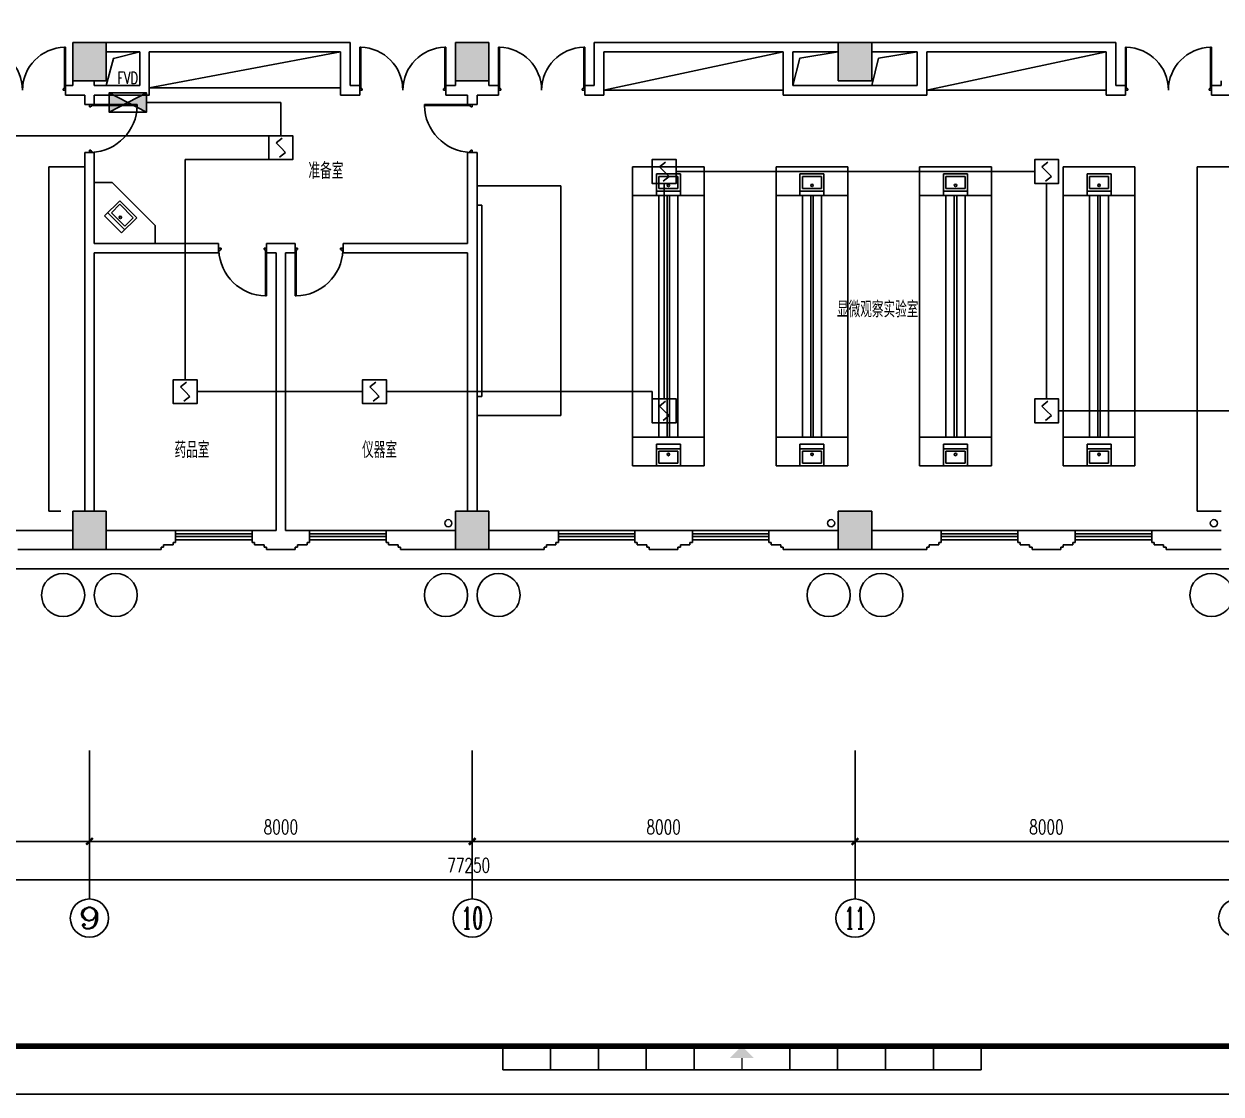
# Model space of a CAD drawing. Extents: x 190999 to 918899, y -200814 to 215286.
# Drawn here: x 235442 to 260462, y 71786 to 94153 of the extents above; entities that cross this region are included whole.
import ezdxf
from ezdxf.enums import TextEntityAlignment as Align

# ---------------------------------------------------------------- set-up
doc = ezdxf.new("R2010")
doc.units = 0
doc.header["$LTSCALE"] = 1000
doc.header["$MEASUREMENT"] = 0
doc.layers.get('Defpoints').update_dxf_attribs({"color": 1})
for name, color, linetype in [('00-EQUIP', 3, 'Continuous'), ('00-WIRE-4', 6, 'Continuous'), ('A-墙线', 2, 'Continuous'), ('A-外包装修', 250, 'Continuous'), ('A-外窗', 145, 'Continuous'), ('A-家具', 250, 'Continuous'), ('A-门', 167, 'Continuous'), ('AXIS', 3, 'Continuous'), ('AXIS_TEXT', 7, 'Continuous'), ('COLUMN', 2, 'Continuous'), ('PUB_HATCH', 250, 'Continuous'), ('图框', 189, 'Continuous'), ('房间名称', 7, 'Continuous'), ('暖通-风-说明', 3, 'Continuous'), ('洞口线', 165, 'Continuous'), ('雨水管', 151, 'Continuous')]:
    doc.layers.add(name, color=color, linetype=linetype)
doc.styles.add('_TCH_AXIS', font='COMPLEX', dxfattribs={"bigfont": 'GBCBIG'})
doc.styles.add('_TCH_DIM', font='SIMPLEX', dxfattribs={"bigfont": 'GBCBIG'})
doc.styles.add('COMPLEX', font='COMPLEX')
doc.styles.add('DIM_FONT', font='SIMPLEX', dxfattribs={"width": 0.7, "bigfont": 'GBCBIG'})
doc.styles.add('HZ-ZGBZ', font='romanc.shx', dxfattribs={"width": 0.65})
doc.styles.get("Standard").update_dxf_attribs({"font": 'simhei.ttf'})
doc.styles.add('zz-1', font='arial.ttf', dxfattribs={"width": 0.8})
doc.dimstyles.new('DIMN', dxfattribs={"dimtxt": 300, "dimasz": 100, "dimexe": 250, "dimexo": 300, "dimgap": 150, "dimtad": 1, "dimdec": 0, "dimzin": 0, "dimdsep": 46, "dimtxsty": 'DIM_FONT', "dimblk": 'ARCHTICK', "dimcen": 0.09, "dimclrt": 7, "dimazin": 2, "dimtfac": 1, "dimtdec": 0, "dimtix": 1, "dimtmove": 2, "dimatfit": 3, "dimfxl": 0, "dimtolj": 1, "dimtzin": 0, "dimarcsym": 0})

# ---------------------------------------------------------------- blocks, each defined once
blk = doc.blocks.new('TJAD_TK_A0')
at = {"layer": '图框'}
for p, q in [((1517.5, -436.65), (1517.5, -431.65)), ((1527.5, -436.65), (1527.5, -431.65)), ((1537.5, -436.65), (1537.5, -431.65)), ((1547.5, -436.65), (1547.5, -431.65)), ((1557.5, -436.65), (1557.5, -431.65)), ((1577.5, -436.65), (1577.5, -431.65)), ((1587.5, -436.65), (1587.5, -431.65)), ((1597.5, -436.65), (1597.5, -431.65)), ((1607.5, -436.65), (1607.5, -431.65)), ((1617.5, -436.65), (1617.5, -431.65)), ((1517.5, -436.65), (1617.5, -436.65)), ((973, -441.7), (2162, -441.7))]:
    blk.add_line(p, q, dxfattribs=at)
at = {"layer": '图框', "const_width": 1.2}
blk.add_lwpolyline([(2152, -431.7), (2152, 389.3), (998, 389.3), (998, -431.7)], close=True, dxfattribs=at)
at = {"layer": '图框', "const_width": 0.3}
blk.add_lwpolyline([(1567.5, -434.15), (1567.5, -436.65)], dxfattribs=at)
at = {"layer": '图框'}
blk.add_solid([(1570, -434.15), (1565, -434.15), (1567.5, -431.65)], dxfattribs=at)
blk = doc.blocks.new('m1000')
at = {"layer": 'A-墙线'}
for p, q in [((0, 0), (0, 200)), ((1000, 0), (1000, 200))]:
    blk.add_line(p, q, dxfattribs=at)
at = {"layer": 'A-门'}
for p, q in [((0, 1100), (0, 100)), ((0, 1100), (20, 1100)), ((20, 1100), (20, 150)), ((0, 150), (30, 150)), ((0, 100), (50, 100)), ((30, 150), (30, 130)), ((30, 130), (50, 130)), ((50, 130), (50, 100)), ((950, 130), (950, 100)), ((970, 130), (950, 130)), ((1000, 100), (950, 100)), ((970, 150), (970, 130)), ((1000, 150), (970, 150)), ((1000, 150), (1000, 100))]:
    blk.add_line(p, q, dxfattribs=at)
blk.add_arc((0, 100), 1000, 2.866, 88.854, dxfattribs=at)
blk = doc.blocks.new('m1800')
at = {"layer": 'A-墙线'}
for p, q in [((-900, -100), (-900, 100)), ((900, -100), (900, 100))]:
    blk.add_line(p, q, dxfattribs=at)
at = {"layer": 'A-门'}
for p, q in [((-900, 900), (-900, 0)), ((-900, 900), (-880, 900)), ((-880, 900), (-880, 50)), ((880, 900), (880, 50)), ((900, 900), (880, 900)), ((900, 900), (900, 0)), ((-900, 50), (-870, 50)), ((-900, 0), (-850, 0)), ((-870, 50), (-870, 30)), ((-870, 30), (-850, 30)), ((-850, 30), (-850, 0)), ((850, 30), (850, 0)), ((870, 30), (850, 30)), ((900, 0), (850, 0)), ((870, 50), (870, 30)), ((900, 50), (870, 50))]:
    blk.add_line(p, q, dxfattribs=at)
for centre, start, end in [((-900, 0), 0, 88.7267), ((900, 0), 91.2733, 180)]:
    blk.add_arc(centre, 900, start, end, dxfattribs=at)
blk = doc.blocks.new('_ArchTick')
at = {"const_width": 0.5}
blk.add_lwpolyline([(-0.7, -0.7), (0.7, 0.7)], dxfattribs=at)
blk = doc.blocks.new('*D138')
at = {"layer": 'AXIS', "color": 0, "lineweight": -2}
for p, q in [((228812, 78667), (228812, 76817)), ((236812, 78667), (236812, 76817)), ((228812, 77067), (236812, 77067))]:
    blk.add_line(p, q, dxfattribs=at)
at = {"layer": 'Defpoints', "color": 0}
for p in [(228812, 78967), (236812, 78967), (236812, 77067)]:
    blk.add_point(p, dxfattribs=at)
at = {"layer": 'AXIS', "color": 0, "lineweight": -2, "xscale": 100, "yscale": 100, "zscale": 100, "rotation": 180}
blk.add_blockref('_ArchTick', (228812, 77067), dxfattribs=at)
at = {"layer": 'AXIS', "color": 0, "lineweight": -2, "xscale": 100, "yscale": 100, "zscale": 100}
blk.add_blockref('_ArchTick', (236812, 77067), dxfattribs=at)
at = {"layer": 'AXIS', "color": 7, "insert": (232812, 77367), "char_height": 300, "attachment_point": 5, "style": 'DIM_FONT'}
blk.add_mtext('\\A1;8000', dxfattribs=at)
blk = doc.blocks.new('*D139')
at = {"layer": 'AXIS', "color": 0, "lineweight": -2}
for p, q in [((236812, 78667), (236812, 76817)), ((244812, 78667), (244812, 76817)), ((236812, 77067), (244812, 77067))]:
    blk.add_line(p, q, dxfattribs=at)
at = {"layer": 'Defpoints', "color": 0}
for p in [(236812, 78967), (244812, 78967), (244812, 77067)]:
    blk.add_point(p, dxfattribs=at)
at = {"layer": 'AXIS', "color": 0, "lineweight": -2, "xscale": 100, "yscale": 100, "zscale": 100, "rotation": 180}
blk.add_blockref('_ArchTick', (236812, 77067), dxfattribs=at)
at = {"layer": 'AXIS', "color": 0, "lineweight": -2, "xscale": 100, "yscale": 100, "zscale": 100}
blk.add_blockref('_ArchTick', (244812, 77067), dxfattribs=at)
at = {"layer": 'AXIS', "color": 7, "insert": (240812, 77367), "char_height": 300, "attachment_point": 5, "style": 'DIM_FONT'}
blk.add_mtext('\\A1;8000', dxfattribs=at)
blk = doc.blocks.new('*D140')
at = {"layer": 'AXIS', "color": 0, "lineweight": -2}
for p, q in [((244812, 78667), (244812, 76817)), ((252812, 78667), (252812, 76817)), ((244812, 77067), (252812, 77067))]:
    blk.add_line(p, q, dxfattribs=at)
at = {"layer": 'Defpoints', "color": 0}
for p in [(244812, 78967), (252812, 78967), (252812, 77067)]:
    blk.add_point(p, dxfattribs=at)
at = {"layer": 'AXIS', "color": 0, "lineweight": -2, "xscale": 100, "yscale": 100, "zscale": 100, "rotation": 180}
blk.add_blockref('_ArchTick', (244812, 77067), dxfattribs=at)
at = {"layer": 'AXIS', "color": 0, "lineweight": -2, "xscale": 100, "yscale": 100, "zscale": 100}
blk.add_blockref('_ArchTick', (252812, 77067), dxfattribs=at)
at = {"layer": 'AXIS', "color": 7, "insert": (248812, 77367), "char_height": 300, "attachment_point": 5, "style": 'DIM_FONT'}
blk.add_mtext('\\A1;8000', dxfattribs=at)
blk = doc.blocks.new('*D141')
at = {"layer": 'AXIS', "color": 0, "lineweight": -2}
for p, q in [((252812, 78667), (252812, 76817)), ((260812, 78667), (260812, 76817)), ((252812, 77067), (260812, 77067))]:
    blk.add_line(p, q, dxfattribs=at)
at = {"layer": 'Defpoints', "color": 0}
for p in [(252812, 78967), (260812, 78967), (260812, 77067)]:
    blk.add_point(p, dxfattribs=at)
at = {"layer": 'AXIS', "color": 0, "lineweight": -2, "xscale": 100, "yscale": 100, "zscale": 100, "rotation": 180}
blk.add_blockref('_ArchTick', (252812, 77067), dxfattribs=at)
at = {"layer": 'AXIS', "color": 0, "lineweight": -2, "xscale": 100, "yscale": 100, "zscale": 100}
blk.add_blockref('_ArchTick', (260812, 77067), dxfattribs=at)
at = {"layer": 'AXIS', "color": 7, "insert": (256812, 77367), "char_height": 300, "attachment_point": 5, "style": 'DIM_FONT'}
blk.add_mtext('\\A1;8000', dxfattribs=at)
blk = doc.blocks.new('*D146')
at = {"layer": 'AXIS', "color": 0, "lineweight": -2}
for p, q in [((206112, 78667), (206112, 76017)), ((283362, 78667), (283362, 76017)), ((206112, 76267), (283362, 76267))]:
    blk.add_line(p, q, dxfattribs=at)
at = {"layer": 'Defpoints', "color": 0}
for p in [(206112, 78967), (283362, 78967), (283362, 76267)]:
    blk.add_point(p, dxfattribs=at)
at = {"layer": 'AXIS', "color": 0, "lineweight": -2, "xscale": 100, "yscale": 100, "zscale": 100, "rotation": 180}
blk.add_blockref('_ArchTick', (206112, 76267), dxfattribs=at)
at = {"layer": 'AXIS', "color": 0, "lineweight": -2, "xscale": 100, "yscale": 100, "zscale": 100}
blk.add_blockref('_ArchTick', (283362, 76267), dxfattribs=at)
at = {"layer": 'AXIS', "color": 7, "insert": (244737, 76567), "char_height": 300, "attachment_point": 5, "style": 'DIM_FONT'}
blk.add_mtext('\\A1;77250', dxfattribs=at)
blk = doc.blocks.new('_AXISO')
blk.add_circle((0, 0), 0.5)
at = {"layer": 'AXIS_TEXT', "style": 'COMPLEX', "width": 1.041667}
blk.add_attdef('A', text='', height=0.56, dxfattribs=at).set_placement((-0.25, -0.28), (0.25, -0.28), align=Align.FIT)
blk = doc.blocks.new('$plan$00001609')
at = {"linetype": 'Continuous'}
for p, q in [((0, -251), (0, 251)), ((0, 251), (450, 251)), ((93, -251), (93, 251)), ((450, 251), (450, -251)), ((146, -199), (146, 199)), ((146, 199), (397, 199)), ((397, 199), (397, -199)), ((146, -199), (397, -199)), ((0, -251), (450, -251))]:
    blk.add_line(p, q, dxfattribs=at)
blk.add_line((238, 2), (238, 0))
blk.add_arc((212, 0), 26, 4.716, 0, dxfattribs=at)
at = {"style": 'zz-1'}
for tag in ['YSIZE', 'XSIZE']:
    blk.add_attdef(tag, (0, 0), '', height=0.5, dxfattribs=at)
blk = doc.blocks.new('_LINKPT1')
at = {"color": 0}
blk.add_line((0, 0), (0, 0), dxfattribs=at)
blk = doc.blocks.new('3S1KCGW2')
for p, q in [((0.5, 0.5), (-0.5, 0.5)), ((-0.5, 0.5), (-0.5, -0.5)), ((-0.2, 0.2), (0.05, 0.4)), ((0, 0), (-0.2, 0.2)), ((0, 0), (0.2, -0.2)), ((0.5, -0.5), (0.5, 0.5)), ((-0.5, -0.5), (0.5, -0.5)), ((0.2, -0.2), (-0.05, -0.4))]:
    blk.add_line(p, q)
at = {"const_width": 0.04, "flags": 128}
blk.add_lwpolyline([(-0.5, -0.5), (-0.5, 0.5), (0.5, 0.5), (0.5, -0.5)], close=True, dxfattribs=at)
at = {"xscale": 0.002, "yscale": 0.002, "zscale": 0.002}
for p in [(-0.5, 0), (0, 0.5), (0.5, 0), (0, -0.5)]:
    blk.add_blockref('_LINKPT1', p, dxfattribs=at)
at = {"flags": 9}
blk.add_attdef('A', (0, 0), '', height=0.00002, dxfattribs=at)
blk = doc.blocks.new('6H2KALM6')
for p, q in [((-0.78, 0.4), (0.78, -0.4)), ((0.78, 0.4), (-0.78, -0.4)), ((0.78, 0.4), (-0.78, 0.4)), ((-0.78, 0.4), (-0.78, -0.4)), ((0.78, -0.4), (0.78, 0.4)), ((-0.78, -0.4), (0.78, -0.4))]:
    blk.add_line(p, q)
at = {"const_width": 0.04}
blk.add_lwpolyline([(-0.78, 0.4), (-0.78, -0.4), (0.78, -0.4), (0.78, 0.4)], close=True, dxfattribs=at)
for points in [[(-0.78, 0.4), (0, 0), (-0.78, -0.4)], [(0.78, 0.4), (0, 0), (0.78, -0.4)]]:
    blk.add_solid(points)
at = {"xscale": 0.002, "yscale": 0.002, "zscale": 0.002}
for p in [(-0.78, 0), (0, 0.4), (0.78, 0), (0, -0.4)]:
    blk.add_blockref('_LINKPT1', p, dxfattribs=at)
at = {"flags": 9}
blk.add_attdef('A', (0, 0), '', height=0.00002, dxfattribs=at)

msp = doc.modelspace()

# ---------------------------------------------------------------- hatches: boundary and pattern name
at = {"layer": 'PUB_HATCH'}
for points in [[(237161.6, 93767.4), (236461.6, 93767.4), (236461.6, 92967.4), (237161.6, 92967.4)], [(245161.6, 93767.4), (244461.6, 93767.4), (244461.6, 92967.4), (245161.6, 92967.4)], [(253161.6, 93767.4), (252461.6, 93767.4), (252461.6, 92967.4), (253161.6, 92967.4)], [(237161.6, 83967.4), (236461.6, 83967.4), (236461.6, 83167.4), (237161.6, 83167.4)], [(245161.6, 83967.4), (244461.6, 83967.4), (244461.6, 83167.4), (245161.6, 83167.4)], [(253161.6, 83967.4), (252461.6, 83967.4), (252461.6, 83167.4), (253161.6, 83167.4)]]:
    msp.add_hatch(color=256, dxfattribs=at).paths.add_polyline_path(points)

# ---------------------------------------------------------------- linework, layer by layer
at = {"layer": '00-WIRE-4'}
for p, q in [((240811.6, 92511.5), (238001.6, 92511.5)), ((240811.6, 92511.5), (240811.6, 91817.4)), ((240561.6, 91817.4), (232761.6, 91817.4)), ((240561.6, 91317.4), (238811.6, 91317.4)), ((238811.6, 91317.4), (238811.6, 86717.4)), ((249074.7, 91067.4), (256566.5, 91067.4)), ((248824.7, 86317.4), (248824.7, 90817.4)), ((256816.5, 90817.4), (256816.5, 86317.4)), ((239061.6, 86467.4), (242519.2, 86467.4)), ((248574.7, 86467.4), (243019.2, 86467.4)), ((248574.7, 86317.4), (248574.7, 86467.4)), ((257066.5, 86067.4), (264603.5, 86067.4))]:
    msp.add_line(p, q, dxfattribs=at)
at = {"layer": 'A-墙线'}
for p, q in [((242261.6, 93767.4), (237161.6, 93767.4)), ((242261.6, 92867.4), (242261.6, 93767.4)), ((252461.6, 93767.4), (247361.6, 93767.4)), ((247361.6, 92867.4), (247361.6, 93767.4)), ((253161.6, 93767.4), (258261.6, 93767.4)), ((258261.6, 92867.4), (258261.6, 93767.4)), ((237861.6, 93567.4), (237161.6, 93567.4)), ((242061.6, 93567.4), (238061.6, 93567.4)), ((242061.6, 92667.4), (242061.6, 93567.4)), ((251311.6, 93567.4), (247561.6, 93567.4)), ((247561.6, 92667.4), (247561.6, 93567.4)), ((251311.6, 92667.4), (251311.6, 93567.4)), ((252461.6, 93567.4), (251511.6, 93567.4)), ((251511.6, 93567.4), (251511.6, 92867.4)), ((253161.6, 93567.4), (254111.6, 93567.4)), ((254111.6, 93567.4), (254111.6, 92867.4)), ((254311.6, 93567.4), (258061.6, 93567.4)), ((254311.6, 92667.4), (254311.6, 93567.4)), ((258061.6, 92667.4), (258061.6, 93567.4)), ((236461.6, 92867.4), (236311.6, 92867.4)), ((236461.6, 92967.4), (236461.6, 92867.4)), ((236911.6, 92967.4), (236911.6, 92867.4)), ((242461.6, 92867.4), (242261.6, 92867.4)), ((244461.6, 92867.4), (244261.6, 92867.4)), ((244461.6, 92967.4), (244461.6, 92867.4)), ((245161.6, 92967.4), (245161.6, 92867.4)), ((245161.6, 92867.4), (245361.6, 92867.4)), ((247161.6, 92867.4), (247361.6, 92867.4)), ((254111.6, 92867.4), (251511.6, 92867.4)), ((258461.6, 92867.4), (258261.6, 92867.4)), ((260461.6, 92867.4), (260261.6, 92867.4)), ((260461.6, 92967.4), (260461.6, 92867.4)), ((236311.6, 92667.4), (236711.6, 92667.4)), ((236711.6, 92667.4), (236711.6, 92467.4)), ((236911.6, 92667.4), (236911.6, 92467.4)), ((242461.6, 92667.4), (242061.6, 92667.4)), ((244711.6, 92667.4), (244261.6, 92667.4)), ((244711.6, 92667.4), (244711.6, 92467.4)), ((244911.6, 92667.4), (244911.6, 92467.4)), ((245361.6, 92667.4), (244911.6, 92667.4)), ((247161.6, 92667.4), (247561.6, 92667.4)), ((254311.6, 92667.4), (251311.6, 92667.4)), ((258461.6, 92667.4), (258061.6, 92667.4)), ((260261.6, 92667.4), (260711.6, 92667.4)), ((236711.6, 91467.4), (236711.6, 83967.4)), ((236911.6, 91467.4), (236911.6, 89567.4)), ((244711.6, 91467.4), (244711.6, 89567.4)), ((244911.6, 91467.4), (244911.6, 83967.4)), ((239511.6, 89567.4), (236911.6, 89567.4)), ((239511.6, 89367.4), (236911.6, 89367.4)), ((236911.6, 89367.4), (236911.6, 83967.4)), ((241111.6, 89567.4), (240511.6, 89567.4)), ((240711.6, 89367.4), (240511.6, 89367.4)), ((240711.6, 83567.4), (240711.6, 89367.4)), ((241111.6, 89367.4), (240911.6, 89367.4)), ((240911.6, 83567.4), (240911.6, 89367.4)), ((244711.6, 89567.4), (242111.6, 89567.4)), ((244711.6, 89367.4), (242111.6, 89367.4)), ((244711.6, 89367.4), (244711.6, 83967.4)), ((236461.6, 83567.4), (235011.6, 83567.4)), ((237161.6, 83567.4), (238611.6, 83567.4)), ((238611.6, 83317.4), (238611.6, 83567.4)), ((240211.6, 83567.4), (240711.6, 83567.4)), ((240211.6, 83317.4), (240211.6, 83567.4)), ((240911.6, 83567.4), (241411.6, 83567.4)), ((241411.6, 83317.4), (241411.6, 83567.4)), ((243011.6, 83567.4), (244461.6, 83567.4)), ((243011.6, 83317.4), (243011.6, 83567.4)), ((246611.6, 83567.4), (245161.6, 83567.4)), ((246611.6, 83317.4), (246611.6, 83567.4)), ((249411.6, 83567.4), (248211.6, 83567.4)), ((248211.6, 83317.4), (248211.6, 83567.4)), ((249411.6, 83317.4), (249411.6, 83567.4)), ((252461.6, 83567.4), (251011.6, 83567.4)), ((251011.6, 83317.4), (251011.6, 83567.4)), ((253161.6, 83567.4), (254611.6, 83567.4)), ((254611.6, 83317.4), (254611.6, 83567.4)), ((256211.6, 83567.4), (257411.6, 83567.4)), ((256211.6, 83317.4), (256211.6, 83567.4)), ((257411.6, 83317.4), (257411.6, 83567.4)), ((259011.6, 83567.4), (260461.6, 83567.4)), ((259011.6, 83317.4), (259011.6, 83567.4)), ((238561.6, 83317.4), (238611.6, 83317.4)), ((238561.6, 83267.4), (238561.6, 83317.4)), ((240261.6, 83317.4), (240211.6, 83317.4)), ((240261.6, 83267.4), (240261.6, 83317.4)), ((241361.6, 83317.4), (241411.6, 83317.4)), ((241361.6, 83267.4), (241361.6, 83317.4)), ((243061.6, 83317.4), (243011.6, 83317.4)), ((243061.6, 83267.4), (243061.6, 83317.4)), ((246561.6, 83317.4), (246611.6, 83317.4)), ((246561.6, 83267.4), (246561.6, 83317.4)), ((248261.6, 83317.4), (248211.6, 83317.4)), ((248261.6, 83267.4), (248261.6, 83317.4)), ((249361.6, 83317.4), (249411.6, 83317.4)), ((249361.6, 83267.4), (249361.6, 83317.4)), ((251061.6, 83317.4), (251011.6, 83317.4)), ((251061.6, 83267.4), (251061.6, 83317.4)), ((254561.6, 83317.4), (254611.6, 83317.4)), ((254561.6, 83267.4), (254561.6, 83317.4)), ((256261.6, 83317.4), (256211.6, 83317.4)), ((256261.6, 83267.4), (256261.6, 83317.4)), ((257361.6, 83317.4), (257411.6, 83317.4)), ((257361.6, 83267.4), (257361.6, 83317.4)), ((259061.6, 83317.4), (259011.6, 83317.4)), ((259061.6, 83267.4), (259061.6, 83317.4)), ((236461.6, 83167.4), (235311.6, 83167.4)), ((237161.6, 83167.4), (238311.6, 83167.4)), ((238311.6, 83167.4), (238311.6, 83217.4)), ((238311.6, 83217.4), (238361.6, 83217.4)), ((238361.6, 83217.4), (238361.6, 83267.4)), ((238361.6, 83267.4), (238561.6, 83267.4)), ((240461.6, 83267.4), (240261.6, 83267.4)), ((240461.6, 83217.4), (240461.6, 83267.4)), ((240511.6, 83217.4), (240461.6, 83217.4)), ((240511.6, 83167.4), (240511.6, 83217.4)), ((240511.6, 83167.4), (241111.6, 83167.4)), ((241111.6, 83167.4), (241111.6, 83217.4)), ((241111.6, 83217.4), (241161.6, 83217.4)), ((241161.6, 83217.4), (241161.6, 83267.4)), ((241161.6, 83267.4), (241361.6, 83267.4)), ((243261.6, 83267.4), (243061.6, 83267.4)), ((243261.6, 83217.4), (243261.6, 83267.4)), ((243311.6, 83217.4), (243261.6, 83217.4)), ((243311.6, 83167.4), (243311.6, 83217.4)), ((243311.6, 83167.4), (244461.6, 83167.4)), ((246311.6, 83167.4), (245161.6, 83167.4)), ((246311.6, 83167.4), (246311.6, 83217.4)), ((246311.6, 83217.4), (246361.6, 83217.4)), ((246361.6, 83217.4), (246361.6, 83267.4)), ((246361.6, 83267.4), (246561.6, 83267.4)), ((248461.6, 83267.4), (248261.6, 83267.4)), ((248461.6, 83217.4), (248461.6, 83267.4)), ((248511.6, 83217.4), (248461.6, 83217.4)), ((248511.6, 83167.4), (248511.6, 83217.4)), ((249111.6, 83167.4), (248511.6, 83167.4)), ((249111.6, 83167.4), (249111.6, 83217.4)), ((249111.6, 83217.4), (249161.6, 83217.4)), ((249161.6, 83217.4), (249161.6, 83267.4)), ((249161.6, 83267.4), (249361.6, 83267.4)), ((251261.6, 83267.4), (251061.6, 83267.4)), ((251261.6, 83217.4), (251261.6, 83267.4)), ((251311.6, 83217.4), (251261.6, 83217.4)), ((251311.6, 83167.4), (251311.6, 83217.4)), ((252461.6, 83167.4), (251311.6, 83167.4)), ((253161.6, 83167.4), (254311.6, 83167.4)), ((254311.6, 83167.4), (254311.6, 83217.4)), ((254311.6, 83217.4), (254361.6, 83217.4)), ((254361.6, 83217.4), (254361.6, 83267.4)), ((254361.6, 83267.4), (254561.6, 83267.4)), ((256461.6, 83267.4), (256261.6, 83267.4)), ((256461.6, 83217.4), (256461.6, 83267.4)), ((256511.6, 83217.4), (256461.6, 83217.4)), ((256511.6, 83167.4), (256511.6, 83217.4)), ((256511.6, 83167.4), (257111.6, 83167.4)), ((257111.6, 83167.4), (257111.6, 83217.4)), ((257111.6, 83217.4), (257161.6, 83217.4)), ((257161.6, 83217.4), (257161.6, 83267.4)), ((257161.6, 83267.4), (257361.6, 83267.4)), ((259261.6, 83267.4), (259061.6, 83267.4)), ((259261.6, 83217.4), (259261.6, 83267.4)), ((259311.6, 83217.4), (259261.6, 83217.4)), ((259311.6, 83167.4), (259311.6, 83217.4)), ((259311.6, 83167.4), (260461.6, 83167.4))]:
    msp.add_line(p, q, dxfattribs=at)
for points in [[(236911.6, 92667.4), (238061.6, 92667.4), (238061.6, 93567.4)], [(236911.6, 92867.4), (237861.6, 92867.4), (237861.6, 93567.4)], [(237161.6, 92867.4), (237861.6, 92867.4), (237861.6, 93567.4)]]:
    msp.add_lwpolyline(points, dxfattribs=at)
at = {"layer": 'A-外包装修'}
msp.add_line((220111.6, 82767.4), (283761.6, 82767.4), dxfattribs=at)
for centre in [(236261.6, 82217.4), (237361.6, 82217.4), (244261.6, 82217.4), (245361.6, 82217.4), (252261.6, 82217.4), (253361.6, 82217.4), (260261.6, 82217.4)]:
    msp.add_circle(centre, 450, dxfattribs=at)
at = {"layer": 'A-外窗'}
for p, q in [((238611.6, 83567.4), (240211.6, 83567.4)), ((243011.6, 83567.4), (241411.6, 83567.4)), ((246611.6, 83567.4), (248211.6, 83567.4)), ((251011.6, 83567.4), (249411.6, 83567.4)), ((254611.6, 83567.4), (256211.6, 83567.4)), ((259011.6, 83567.4), (257411.6, 83567.4)), ((238611.6, 83497.4), (240211.6, 83497.4)), ((238611.6, 83437.4), (240211.6, 83437.4)), ((238611.6, 83367.4), (240211.6, 83367.4)), ((243011.6, 83497.4), (241411.6, 83497.4)), ((243011.6, 83437.4), (241411.6, 83437.4)), ((243011.6, 83367.4), (241411.6, 83367.4)), ((246611.6, 83497.4), (248211.6, 83497.4)), ((246611.6, 83437.4), (248211.6, 83437.4)), ((246611.6, 83367.4), (248211.6, 83367.4)), ((251011.6, 83497.4), (249411.6, 83497.4)), ((251011.6, 83437.4), (249411.6, 83437.4)), ((251011.6, 83367.4), (249411.6, 83367.4)), ((254611.6, 83497.4), (256211.6, 83497.4)), ((254611.6, 83437.4), (256211.6, 83437.4)), ((254611.6, 83367.4), (256211.6, 83367.4)), ((259011.6, 83497.4), (257411.6, 83497.4)), ((259011.6, 83437.4), (257411.6, 83437.4)), ((259011.6, 83367.4), (257411.6, 83367.4))]:
    msp.add_line(p, q, dxfattribs=at)
at = {"layer": 'A-家具'}
for p, q in [((242061.6, 93567.4), (238061.6, 92817.4)), ((251311.6, 93567.4), (247561.6, 92767.4)), ((258061.6, 93567.4), (254311.6, 92767.4)), ((242061.6, 92817.4), (238061.6, 92817.4)), ((251311.6, 92767.4), (247561.6, 92767.4)), ((254311.6, 92767.4), (258061.6, 92767.4)), ((235961.6, 91167.4), (235961.6, 83967.4)), ((236711.6, 91167.4), (235961.6, 91167.4)), ((248161.6, 91167.4), (248161.6, 84917.4)), ((248161.6, 91167.4), (249661.6, 91167.4)), ((249661.6, 91167.4), (249661.6, 84917.4)), ((251161.6, 91167.4), (251161.6, 84917.4)), ((251161.6, 91167.4), (252661.6, 91167.4)), ((252661.6, 91167.4), (252661.6, 84917.4)), ((254161.6, 91167.4), (254161.6, 84917.4)), ((254161.6, 91167.4), (255661.6, 91167.4)), ((255661.6, 91167.4), (255661.6, 84917.4)), ((257161.6, 91167.4), (257161.6, 84917.4)), ((257161.6, 91167.4), (258661.6, 91167.4)), ((258661.6, 91167.4), (258661.6, 84917.4)), ((259961.6, 91167.4), (259961.6, 83967.4)), ((260711.6, 91167.4), (259961.6, 91167.4)), ((237286.6, 90842.4), (236911.6, 90842.4)), ((238186.6, 89942.4), (237286.6, 90842.4)), ((244911.6, 90767.4), (246661.6, 90767.4)), ((246661.6, 90767.4), (246661.6, 85967.4)), ((244911.6, 90367.4), (245011.6, 90367.4)), ((245011.6, 90367.4), (245011.6, 86367.4)), ((248161.6, 90567.4), (249661.6, 90567.4)), ((248711.6, 90567.4), (248711.6, 85517.4)), ((248886.6, 90567.4), (248886.6, 85517.4)), ((248936.6, 90567.4), (248936.6, 85517.4)), ((249111.6, 90567.4), (249111.6, 85517.4)), ((251161.6, 90567.4), (252661.6, 90567.4)), ((251711.6, 90567.4), (251711.6, 85517.4)), ((251886.6, 90567.4), (251886.6, 85517.4)), ((251936.6, 90567.4), (251936.6, 85517.4)), ((252111.6, 90567.4), (252111.6, 85517.4)), ((254161.6, 90567.4), (255661.6, 90567.4)), ((254711.6, 90567.4), (254711.6, 85517.4)), ((254886.6, 90567.4), (254886.6, 85517.4)), ((254936.6, 90567.4), (254936.6, 85517.4)), ((255111.6, 90567.4), (255111.6, 85517.4)), ((257161.6, 90567.4), (258661.6, 90567.4)), ((257711.6, 90567.4), (257711.6, 85517.4)), ((257886.6, 90567.4), (257886.6, 85517.4)), ((257936.6, 90567.4), (257936.6, 85517.4)), ((258111.6, 90567.4), (258111.6, 85517.4)), ((238186.6, 89942.4), (238186.6, 89567.4)), ((244911.6, 86367.4), (245011.6, 86367.4)), ((244911.6, 85967.4), (246661.6, 85967.4)), ((248161.6, 85517.4), (249661.6, 85517.4)), ((251161.6, 85517.4), (252661.6, 85517.4)), ((254161.6, 85517.4), (255661.6, 85517.4)), ((257161.6, 85517.4), (258661.6, 85517.4)), ((248161.6, 84917.4), (249661.6, 84917.4)), ((251161.6, 84917.4), (252661.6, 84917.4)), ((254161.6, 84917.4), (255661.6, 84917.4)), ((257161.6, 84917.4), (258661.6, 84917.4)), ((236211.6, 83967.4), (235961.6, 83967.4)), ((260461.6, 83967.4), (259961.6, 83967.4))]:
    msp.add_line(p, q, dxfattribs=at)
at = {"layer": 'AXIS'}
for p, q in [((236811.6, 78967.4), (236811.6, 75863.7)), ((244811.6, 78967.4), (244811.6, 75863.7)), ((252811.6, 78967.4), (252811.6, 75863.7))]:
    msp.add_line(p, q, dxfattribs=at)
at = {"layer": 'COLUMN'}
for p, q in [((237161.6, 93767.4), (236461.6, 93767.4)), ((236461.6, 93767.4), (236461.6, 92967.4)), ((237161.6, 92967.4), (237161.6, 93767.4)), ((245161.6, 93767.4), (244461.6, 93767.4)), ((244461.6, 93767.4), (244461.6, 92967.4)), ((245161.6, 92967.4), (245161.6, 93767.4)), ((253161.6, 93767.4), (252461.6, 93767.4)), ((252461.6, 93767.4), (252461.6, 92967.4)), ((253161.6, 92967.4), (253161.6, 93767.4)), ((236461.6, 92967.4), (237161.6, 92967.4)), ((244461.6, 92967.4), (245161.6, 92967.4)), ((252461.6, 92967.4), (253161.6, 92967.4)), ((237161.6, 83967.4), (236461.6, 83967.4)), ((236461.6, 83967.4), (236461.6, 83167.4)), ((237161.6, 83167.4), (237161.6, 83967.4)), ((245161.6, 83967.4), (244461.6, 83967.4)), ((244461.6, 83967.4), (244461.6, 83167.4)), ((245161.6, 83167.4), (245161.6, 83967.4)), ((253161.6, 83967.4), (252461.6, 83967.4)), ((252461.6, 83967.4), (252461.6, 83167.4)), ((253161.6, 83167.4), (253161.6, 83967.4)), ((236461.6, 83167.4), (237161.6, 83167.4)), ((244461.6, 83167.4), (245161.6, 83167.4)), ((252461.6, 83167.4), (253161.6, 83167.4))]:
    msp.add_line(p, q, dxfattribs=at)
at = {"layer": '洞口线', "ltscale": 2}
for points in [[(237161.6, 92867.4), (237311.6, 93434), (237861.6, 93567.4)], [(251511.6, 92867.1), (251655.1, 93436.5), (252461.6, 93567.4)], [(253161.6, 92867.1), (253305.1, 93436.5), (254111.6, 93567.4)]]:
    msp.add_lwpolyline(points, dxfattribs=at)
at = {"layer": '雨水管'}
for centre in [(244311.6, 83717.4), (252311.6, 83717.4), (260311.6, 83717.4)]:
    msp.add_circle(centre, 75, dxfattribs=at)

# ---------------------------------------------------------------- block references
at = {"layer": '00-EQUIP', "xscale": 500, "yscale": 500, "zscale": 500}
msp.add_blockref('6H2KALM6', (237611.6, 92511.5), dxfattribs=at)
at = {"layer": '00-EQUIP', "xscale": 500, "yscale": 500, "zscale": 500, "rotation": 180}
for p in [(240811.6, 91567.4), (248824.7, 91067.4), (256816.5, 91067.4), (238811.6, 86467.4), (242769.2, 86467.4), (248824.7, 86067.4), (256816.5, 86067.4)]:
    msp.add_blockref('3S1KCGW2', p, dxfattribs=at)
at = {"layer": 'A-家具'}
for p, rotation in [((248911.6, 90567.4), 90), ((251911.6, 90567.4), 90), ((254911.6, 90567.4), 90), ((257911.6, 90567.4), 90), ((237306.3, 89962), 45.00000000000001)]:
    msp.add_blockref('$plan$00001609', p, dxfattribs=dict(at, rotation=rotation))
at = {"layer": 'A-家具', "yscale": -1, "rotation": 270}
for p in [(248911.6, 85367.4), (251911.6, 85367.4), (254911.6, 85367.4), (257911.6, 85367.4)]:
    msp.add_blockref('$plan$00001609', p, dxfattribs=at)
at = {"layer": 'A-门', "xscale": -1}
for p in [(235411.6, 92767.4), (243361.6, 92767.4), (259361.6, 92767.4)]:
    msp.add_blockref('m1800', p, dxfattribs=at)
at = {"layer": 'A-门'}
msp.add_blockref('m1800', (246261.6, 92767.4), dxfattribs=at)
for p, rotation in [((236711.6, 92467.4), 270), ((240511.6, 89567.4), 180)]:
    msp.add_blockref('m1000', p, dxfattribs=dict(at, rotation=rotation))
at = {"layer": 'A-门', "xscale": -1}
for p, rotation in [((244911.6, 92467.4), 90), ((241111.6, 89567.4), 180)]:
    msp.add_blockref('m1000', p, dxfattribs=dict(at, rotation=rotation))
at = {"layer": 'AXIS'}
ref = msp.add_blockref('_AXISO', (236811.6, 75463.7), dxfattribs=dict(at, xscale=800, yscale=800, zscale=800))
ref.add_attrib('A', '9', dxfattribs={"layer": 'AXIS_TEXT', "height": 452.5, "style": '_TCH_AXIS', "width": 1.5}).set_placement((236585.4, 75237.4), (237037.9, 75237.4), align=Align.FIT)
ref = msp.add_blockref('_AXISO', (244811.6, 75463.7), dxfattribs=dict(at, xscale=800, yscale=800, zscale=800))
ref.add_attrib('A', '10', dxfattribs={"layer": 'AXIS_TEXT', "height": 452.55, "style": '_TCH_AXIS', "width": 0.724138}).set_placement((244585.4, 75237.4), (245037.9, 75237.4), align=Align.FIT)
ref = msp.add_blockref('_AXISO', (252811.6, 75463.7), dxfattribs=dict(at, xscale=800, yscale=800, zscale=800))
ref.add_attrib('A', '11', dxfattribs={"layer": 'AXIS_TEXT', "height": 452.55, "style": '_TCH_AXIS', "width": 0.875}).set_placement((252585.4, 75237.4), (253037.9, 75237.4), align=Align.FIT)
ref = msp.add_blockref('_AXISO', (260811.6, 75463.7), dxfattribs=dict(at, xscale=800, yscale=800, zscale=800))
ref.add_attrib('A', '12', dxfattribs={"layer": 'AXIS_TEXT', "height": 452.55, "style": '_TCH_AXIS', "width": 0.724138}).set_placement((260585.4, 75237.4), (261037.9, 75237.4), align=Align.FIT)
at = {"layer": '图框', "xscale": 100, "yscale": 100, "zscale": 100}
msp.add_blockref('TJAD_TK_A0', (93698.6, 115956.8), dxfattribs=at)

# ---------------------------------------------------------------- texts
at = {"layer": '房间名称', "style": '_TCH_DIM'}
for s, p in [('准备室', (241388.4, 90915.5)), ('显微观察实验室', (252434.5, 88019)), ('药品室', (238589.4, 85080.6)), ('仪器室', (242509.7, 85080.6))]:
    msp.add_text(s, height=337.59, dxfattribs=at).set_placement(p)
at = {"layer": '暖通-风-说明', "style": 'HZ-ZGBZ', "width": 0.7}
msp.add_text('FVD', height=250, dxfattribs=at).set_placement((237394.5, 92898.8))

# ---------------------------------------------------------------- dimensions: what is measured, and where the dimension line sits
at = {"layer": 'AXIS'}
for p1, p2, distance, picture, middle in [((206111.8, 78967.4), (283361.6, 78967.4), -2700, '*D146', (244736.7, 76567.4)), ((228811.6, 78967.4), (236811.6, 78967.4), -1900, '*D138', (232811.6, 77367.4)), ((236811.6, 78967.4), (244811.6, 78967.4), -1900, '*D139', (240811.6, 77367.4)), ((244811.6, 78967.4), (252811.6, 78967.4), -1900, '*D140', (248811.6, 77367.4)), ((252811.6, 78967.4), (260811.6, 78967.4), -1900, '*D141', (256811.6, 77367.4))]:
    dim = msp.add_aligned_dim(p1=p1, p2=p2, distance=distance, dimstyle='DIMN', dxfattribs=at)
    dim.commit()
    dim.dimension.update_dxf_attribs({"geometry": picture, "text_midpoint": middle})

doc.saveas('drawing.dxf')
